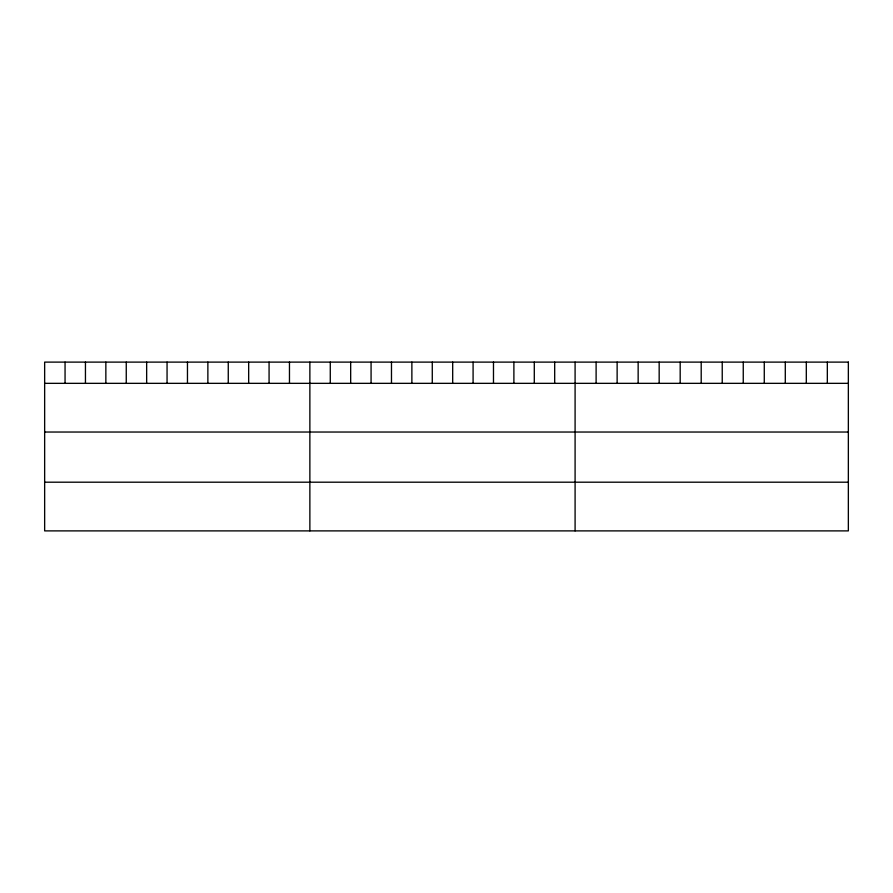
<?xml version="1.0" encoding="UTF-8"?>
<svg xmlns="http://www.w3.org/2000/svg" width="893" height="893" viewBox="0 0 893 893"><rect width="100%" height="100%" fill="white"/><g stroke="black" fill="none" stroke-linecap="round" stroke-linejoin="round"><path stroke-width="1.34" d="M44.65 383.343L848.35 383.343M44.65 432.033L848.35 432.033M44.65 482.198L848.35 482.198M827.331 362.111L827.331 383.343M806.312 362.111L806.312 383.343M785.293 362.111L785.293 383.343M764.274 362.111L764.274 383.343M743.255 362.111L743.255 383.343M722.236 362.111L722.236 383.343M701.206 362.111L701.206 383.343M680.187 362.111L680.187 383.343M659.168 362.111L659.168 383.343M638.149 362.111L638.149 383.343M617.13 362.111L617.13 383.343M596.111 362.111L596.111 383.343M575.092 362.111L575.092 530.889M554.687 362.111L554.687 383.343M534.293 362.111L534.293 383.343M513.888 362.111L513.888 383.343M493.483 362.111L493.483 383.343M473.089 362.111L473.089 383.343M452.684 362.111L452.684 383.343M432.279 362.111L432.279 383.343M411.874 362.111L411.874 383.343M391.48 362.111L391.48 383.343M371.075 362.111L371.075 383.343M350.67 362.111L350.67 383.343M330.276 362.111L330.276 383.343M309.871 362.111L309.871 530.889M289.466 362.111L289.466 383.343M269.072 362.111L269.072 383.343M248.667 362.111L248.667 383.343M228.262 362.111L228.262 383.343M207.868 362.111L207.868 383.343M187.463 362.111L187.463 383.343M167.058 362.111L167.058 383.343M146.653 362.111L146.653 383.343M126.259 362.111L126.259 383.343M105.854 362.111L105.854 383.343M85.449 362.111L85.449 383.343M65.055 362.111L65.055 383.343M848.35 362.111L44.65 362.111L44.65 530.889L848.35 530.889L848.35 362.111"/></g></svg>
